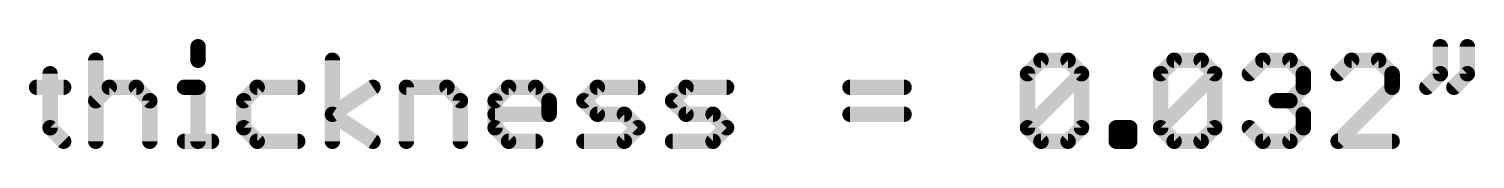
# Model space of a CAD drawing. Extents: x -30 to 77, y -18 to 22.
# Drawn here: x 35.16 to 54.22, y 3.81 to 5.26 of the extents above; entities that cross this region are included whole.
import ezdxf

# ---------------------------------------------------------------- set-up
doc = ezdxf.new("R2010")
doc.units = 0
doc.layers.add('51', color=53, linetype='CONTINUOUS')

msp = doc.modelspace()

# ---------------------------------------------------------------- linework, layer by layer
at = {"layer": '51', "const_width": 0.2032}
for points in [[(37.3861, 5.1573), (37.3861, 4.9793)], [(53.7577, 5.1573), (53.7577, 4.8014)], [(54.1136, 5.1573), (54.1136, 4.8014)], [(36.0388, 4.9793), (36.0388, 3.9116)], [(39.1572, 3.9116), (39.1572, 4.9793)], [(48.3175, 4.8014), (48.4954, 4.9793)], [(48.4954, 4.9793), (48.8513, 4.9793)], [(48.8513, 4.9793), (49.0293, 4.8014)], [(50.0715, 4.8014), (50.2495, 4.9793)], [(50.2495, 4.9793), (50.6054, 4.9793)], [(50.6054, 4.9793), (50.7834, 4.8014)], [(51.2409, 4.8014), (51.4189, 4.9793)], [(51.4189, 4.9793), (51.7748, 4.9793)], [(51.7748, 4.9793), (51.9527, 4.8014)], [(52.5883, 4.9793), (52.4103, 4.8014)], [(52.9442, 4.9793), (52.5883, 4.9793)], [(53.1221, 4.8014), (52.9442, 4.9793)], [(35.4371, 4.8014), (35.4371, 4.0896)], [(48.3175, 4.0896), (48.3175, 4.8014)], [(48.3175, 4.0896), (49.0293, 4.8014)], [(49.0293, 4.8014), (49.0293, 4.0896)], [(50.0715, 4.0896), (50.0715, 4.8014)], [(50.0715, 4.0896), (50.7834, 4.8014)], [(50.7834, 4.8014), (50.7834, 4.0896)], [(51.9527, 4.8014), (51.9527, 4.6234)], [(53.1221, 4.6234), (53.1221, 4.8014)], [(53.7577, 4.8014), (53.5797, 4.6234)], [(54.1136, 4.8014), (53.9356, 4.6234)], [(35.2592, 4.6234), (35.6151, 4.6234)], [(36.0388, 4.4455), (36.2167, 4.6234)], [(36.2167, 4.6234), (36.5726, 4.6234)], [(36.5726, 4.6234), (36.7506, 4.4455)], [(37.2082, 4.6234), (37.3861, 4.6234)], [(37.3861, 4.6234), (37.3861, 3.9116)], [(38.1657, 4.6234), (37.9878, 4.4455)], [(38.6996, 4.6234), (38.1657, 4.6234)], [(39.1572, 4.2675), (39.691, 4.6234)], [(40.1317, 3.9116), (40.1317, 4.6234)], [(40.1317, 4.6234), (40.6655, 4.6234)], [(40.6655, 4.6234), (40.8435, 4.4455)], [(41.3011, 4.4455), (41.479, 4.6234)], [(41.479, 4.6234), (41.8349, 4.6234)], [(41.8349, 4.6234), (42.0129, 4.4455)], [(42.4705, 4.4455), (42.6484, 4.6234)], [(42.6484, 4.6234), (43.1823, 4.6234)], [(43.6399, 4.4455), (43.8178, 4.6234)], [(43.8178, 4.6234), (44.3517, 4.6234)], [(45.9787, 4.6234), (46.6905, 4.6234)], [(51.9527, 4.6234), (51.7748, 4.4455)], [(52.4103, 3.9116), (53.1221, 4.6234)], [(36.7506, 4.4455), (36.7506, 3.9116)], [(37.9878, 4.4455), (37.9878, 4.0896)], [(40.8435, 4.4455), (40.8435, 3.9116)], [(41.3011, 4.0896), (41.3011, 4.4455)], [(42.0129, 4.4455), (42.0129, 4.2675)], [(42.6484, 4.2675), (42.4705, 4.4455)], [(43.8178, 4.2675), (43.6399, 4.4455)], [(51.7748, 4.4455), (51.5968, 4.4455)], [(51.7748, 4.4455), (51.9527, 4.2675)], [(39.691, 3.9116), (39.1572, 4.2675)], [(42.0129, 4.2675), (41.3011, 4.2675)], [(43.0043, 4.2675), (42.6484, 4.2675)], [(43.1823, 4.0896), (43.0043, 4.2675)], [(44.1737, 4.2675), (43.8178, 4.2675)], [(44.3517, 4.0896), (44.1737, 4.2675)], [(45.9787, 4.2675), (46.6905, 4.2675)], [(51.9527, 4.2675), (51.9527, 4.0896)], [(35.4371, 4.0896), (35.6151, 3.9116)], [(37.2082, 3.9116), (37.5641, 3.9116)], [(37.9878, 4.0896), (38.1657, 3.9116)], [(38.1657, 3.9116), (38.6996, 3.9116)], [(41.479, 3.9116), (41.3011, 4.0896)], [(41.8349, 3.9116), (41.479, 3.9116)], [(42.4705, 3.9116), (43.0043, 3.9116)], [(43.0043, 3.9116), (43.1823, 4.0896)], [(43.6399, 3.9116), (44.1737, 3.9116)], [(44.1737, 3.9116), (44.3517, 4.0896)], [(48.4954, 3.9116), (48.3175, 4.0896)], [(48.8513, 3.9116), (48.4954, 3.9116)], [(49.0293, 4.0896), (48.8513, 3.9116)], [(49.4868, 3.9116), (49.4868, 4.0896)], [(49.4868, 4.0896), (49.6648, 4.0896)], [(49.6648, 3.9116), (49.4868, 3.9116)], [(49.6648, 4.0896), (49.6648, 3.9116)], [(50.2495, 3.9116), (50.0715, 4.0896)], [(50.6054, 3.9116), (50.2495, 3.9116)], [(50.7834, 4.0896), (50.6054, 3.9116)], [(51.4189, 3.9116), (51.2409, 4.0896)], [(51.7748, 3.9116), (51.4189, 3.9116)], [(51.9527, 4.0896), (51.7748, 3.9116)], [(53.1221, 3.9116), (52.4103, 3.9116)]]:
    msp.add_lwpolyline(points, dxfattribs=at)
at = {"layer": '51', "const_width": 0.1016}
for points in [[(37.4369, 5.1573, 1), (37.3353, 5.1573)], [(53.8085, 5.1573, 1), (53.7069, 5.1573)], [(54.1644, 5.1573, 1), (54.0628, 5.1573)], [(36.0896, 4.9793, 1), (35.988, 4.9793)], [(37.3353, 4.9793, 1), (37.4369, 4.9793)], [(39.208, 4.9793, 1), (39.1064, 4.9793)], [(48.4954, 5.0301, 1), (48.4954, 4.9285)], [(48.5313, 4.9434, 1), (48.4595, 5.0152)], [(48.8872, 5.0152, 1), (48.8154, 4.9434)], [(48.8513, 4.9285, 1), (48.8513, 5.0301)], [(50.2495, 5.0301, 1), (50.2495, 4.9285)], [(50.2854, 4.9434, 1), (50.2136, 5.0152)], [(50.6413, 5.0152, 1), (50.5695, 4.9434)], [(50.6054, 4.9285, 1), (50.6054, 5.0301)], [(51.4189, 5.0301, 1), (51.4189, 4.9285)], [(51.4548, 4.9434, 1), (51.383, 5.0152)], [(51.8107, 5.0152, 1), (51.7389, 4.9434)], [(51.7748, 4.9285, 1), (51.7748, 5.0301)], [(52.5883, 5.0301, 1), (52.5883, 4.9285)], [(52.6242, 4.9434, 1), (52.5524, 5.0152)], [(52.9801, 5.0152, 1), (52.9083, 4.9434)], [(52.9442, 4.9285, 1), (52.9442, 5.0301)], [(35.4879, 4.8014, 1), (35.3863, 4.8014)], [(48.3683, 4.8014, 1), (48.2666, 4.8014)], [(48.2815, 4.8373, 1), (48.3534, 4.7654)], [(49.0801, 4.8014, 1), (48.9785, 4.8014)], [(49.0652, 4.7654, 1), (48.9933, 4.8373)], [(48.9933, 4.7654, 1), (49.0652, 4.8373)], [(50.1223, 4.8014, 1), (50.0207, 4.8014)], [(50.0356, 4.8373, 1), (50.1075, 4.7654)], [(50.8342, 4.8014, 1), (50.7326, 4.8014)], [(50.8193, 4.7654, 1), (50.7474, 4.8373)], [(50.7474, 4.7654, 1), (50.8193, 4.8373)], [(51.205, 4.8373, 1), (51.2769, 4.7654)], [(52.0035, 4.8014, 1), (51.9019, 4.8014)], [(51.9168, 4.7654, 1), (51.9887, 4.8373)], [(52.3744, 4.8373, 1), (52.4463, 4.7654)], [(53.1729, 4.8014, 1), (53.0713, 4.8014)], [(53.0862, 4.7654, 1), (53.1581, 4.8373)], [(53.7069, 4.8014, 1), (53.8085, 4.8014)], [(53.7936, 4.7654, 1), (53.7218, 4.8373)], [(54.0628, 4.8014, 1), (54.1644, 4.8014)], [(54.1495, 4.7654, 1), (54.0777, 4.8373)], [(35.2592, 4.6742, 1), (35.2592, 4.5726)], [(35.6151, 4.5726, 1), (35.6151, 4.6742)], [(36.2167, 4.6742, 1), (36.2167, 4.5726)], [(36.2527, 4.5875, 1), (36.1808, 4.6593)], [(36.6086, 4.6593, 1), (36.5367, 4.5875)], [(36.5726, 4.5726, 1), (36.5726, 4.6742)], [(37.2082, 4.6742, 1), (37.2082, 4.5726)], [(37.4369, 4.6234, 1), (37.3353, 4.6234)], [(37.3861, 4.5726, 1), (37.3861, 4.6742)], [(38.1657, 4.6742, 1), (38.1657, 4.5726)], [(38.2016, 4.5875, 1), (38.1298, 4.6593)], [(38.6996, 4.5726, 1), (38.6996, 4.6742)], [(39.7192, 4.5811, 1), (39.6629, 4.6657)], [(40.1825, 4.6234, 1), (40.0809, 4.6234)], [(40.1317, 4.6742, 1), (40.1317, 4.5726)], [(40.7014, 4.6593, 1), (40.6296, 4.5875)], [(40.6655, 4.5726, 1), (40.6655, 4.6742)], [(41.479, 4.6742, 1), (41.479, 4.5726)], [(41.5149, 4.5875, 1), (41.4431, 4.6593)], [(41.8708, 4.6593, 1), (41.799, 4.5875)], [(41.8349, 4.5726, 1), (41.8349, 4.6742)], [(42.6484, 4.6742, 1), (42.6484, 4.5726)], [(42.6843, 4.5875, 1), (42.6125, 4.6593)], [(43.1823, 4.5726, 1), (43.1823, 4.6742)], [(43.8178, 4.6742, 1), (43.8178, 4.5726)], [(43.8537, 4.5875, 1), (43.7819, 4.6593)], [(44.3517, 4.5726, 1), (44.3517, 4.6742)], [(45.9787, 4.6742, 1), (45.9787, 4.5726)], [(46.6905, 4.5726, 1), (46.6905, 4.6742)], [(51.9019, 4.6234, 1), (52.0035, 4.6234)], [(51.9887, 4.5875, 1), (51.9168, 4.6593)], [(53.0713, 4.6234, 1), (53.1729, 4.6234)], [(53.1581, 4.5875, 1), (53.0862, 4.6593)], [(53.5438, 4.6593, 1), (53.6157, 4.5875)], [(53.8997, 4.6593, 1), (53.9716, 4.5875)], [(36.0029, 4.4814, 1), (36.0747, 4.4095)], [(36.8014, 4.4455, 1), (36.6998, 4.4455)], [(36.7147, 4.4095, 1), (36.7865, 4.4814)], [(38.0386, 4.4455, 1), (37.937, 4.4455)], [(37.9519, 4.4814, 1), (38.0237, 4.4095)], [(40.8943, 4.4455, 1), (40.7927, 4.4455)], [(40.8076, 4.4095, 1), (40.8794, 4.4814)], [(41.2651, 4.4814, 1), (41.337, 4.4095)], [(41.3519, 4.4455, 1), (41.2503, 4.4455)], [(42.0637, 4.4455, 1), (41.9621, 4.4455)], [(41.977, 4.4095, 1), (42.0488, 4.4814)], [(42.5064, 4.4814, 1), (42.4345, 4.4095)], [(42.4345, 4.4814, 1), (42.5064, 4.4095)], [(43.6758, 4.4814, 1), (43.6039, 4.4095)], [(43.6039, 4.4814, 1), (43.6758, 4.4095)], [(51.5968, 4.4963, 1), (51.5968, 4.3947)], [(51.8107, 4.4814, 1), (51.7389, 4.4095)], [(51.7389, 4.4814, 1), (51.8107, 4.4095)], [(51.7748, 4.3947, 1), (51.7748, 4.4963)], [(39.1854, 4.3098, 1), (39.129, 4.2252)], [(39.129, 4.3098, 1), (39.1854, 4.2252)], [(41.3011, 4.3183, 1), (41.3011, 4.2167)], [(41.9621, 4.2675, 1), (42.0637, 4.2675)], [(42.0129, 4.2167, 1), (42.0129, 4.3183)], [(42.6484, 4.3183, 1), (42.6484, 4.2167)], [(42.6125, 4.2316, 1), (42.6843, 4.3034)], [(43.0402, 4.3034, 1), (42.9684, 4.2316)], [(43.0043, 4.2167, 1), (43.0043, 4.3183)], [(43.8178, 4.3183, 1), (43.8178, 4.2167)], [(43.7819, 4.2316, 1), (43.8537, 4.3034)], [(44.2096, 4.3034, 1), (44.1378, 4.2316)], [(44.1737, 4.2167, 1), (44.1737, 4.3183)], [(45.9787, 4.3183, 1), (45.9787, 4.2167)], [(46.6905, 4.2167, 1), (46.6905, 4.3183)], [(52.0035, 4.2675, 1), (51.9019, 4.2675)], [(51.9168, 4.2316, 1), (51.9887, 4.3034)], [(35.4731, 4.1255, 1), (35.4012, 4.0536)], [(35.3863, 4.0896, 1), (35.4879, 4.0896)], [(37.2082, 3.9624, 1), (37.2082, 3.8608)], [(37.5641, 3.8608, 1), (37.5641, 3.9624)], [(38.0237, 4.1255, 1), (37.9519, 4.0536)], [(37.937, 4.0896, 1), (38.0386, 4.0896)], [(38.1657, 3.9624, 1), (38.1657, 3.8608)], [(38.6996, 3.8608, 1), (38.6996, 3.9624)], [(39.6629, 3.8693, 1), (39.7192, 3.9539)], [(41.337, 4.1255, 1), (41.2651, 4.0536)], [(41.2503, 4.0896, 1), (41.3519, 4.0896)], [(41.479, 3.9624, 1), (41.479, 3.8608)], [(41.8349, 3.8608, 1), (41.8349, 3.9624)], [(42.4705, 3.9624, 1), (42.4705, 3.8608)], [(43.0043, 3.8608, 1), (43.0043, 3.9624)], [(43.2182, 4.0536, 1), (43.1464, 4.1255)], [(43.1464, 4.0536, 1), (43.2182, 4.1255)], [(43.6399, 3.9624, 1), (43.6399, 3.8608)], [(44.1737, 3.8608, 1), (44.1737, 3.9624)], [(44.3876, 4.0536, 1), (44.3157, 4.1255)], [(44.3157, 4.0536, 1), (44.3876, 4.1255)], [(48.3534, 4.1255, 1), (48.2815, 4.0536)], [(48.2815, 4.1255, 1), (48.3534, 4.0536)], [(48.2666, 4.0896, 1), (48.3683, 4.0896)], [(48.4954, 3.9624, 1), (48.4954, 3.8608)], [(48.8513, 3.8608, 1), (48.8513, 3.9624)], [(48.9785, 4.0896, 1), (49.0801, 4.0896)], [(49.0652, 4.0536, 1), (48.9933, 4.1255)], [(49.5376, 4.0896, 1), (49.436, 4.0896)], [(49.4868, 4.1403, 1), (49.4868, 4.0388)], [(49.4868, 3.9624, 1), (49.4868, 3.8608)], [(49.7156, 4.0896, 1), (49.614, 4.0896)], [(49.6648, 4.0388, 1), (49.6648, 4.1403)], [(49.6648, 3.8608, 1), (49.6648, 3.9624)], [(50.1075, 4.1255, 1), (50.0356, 4.0536)], [(50.0356, 4.1255, 1), (50.1075, 4.0536)], [(50.0207, 4.0896, 1), (50.1223, 4.0896)], [(50.2495, 3.9624, 1), (50.2495, 3.8608)], [(50.6054, 3.8608, 1), (50.6054, 3.9624)], [(50.7326, 4.0896, 1), (50.8342, 4.0896)], [(50.8193, 4.0536, 1), (50.7474, 4.1255)], [(51.2769, 4.1255, 1), (51.205, 4.0536)], [(51.4189, 3.9624, 1), (51.4189, 3.8608)], [(51.7748, 3.8608, 1), (51.7748, 3.9624)], [(51.9019, 4.0896, 1), (52.0035, 4.0896)], [(51.9887, 4.0536, 1), (51.9168, 4.1255)], [(52.4103, 3.9624, 1), (52.4103, 3.8608)], [(53.1221, 3.8608, 1), (53.1221, 3.9624)], [(35.5792, 3.8757, 1), (35.651, 3.9475)], [(35.988, 3.9116, 1), (36.0896, 3.9116)], [(36.6998, 3.9116, 1), (36.8014, 3.9116)], [(37.3353, 3.9116, 1), (37.4369, 3.9116)], [(38.1298, 3.8757, 1), (38.2016, 3.9475)], [(39.1064, 3.9116, 1), (39.208, 3.9116)], [(40.0809, 3.9116, 1), (40.1825, 3.9116)], [(40.7927, 3.9116, 1), (40.8943, 3.9116)], [(41.4431, 3.8757, 1), (41.5149, 3.9475)], [(42.9684, 3.9475, 1), (43.0402, 3.8757)], [(44.1378, 3.9475, 1), (44.2096, 3.8757)], [(48.4595, 3.8757, 1), (48.5313, 3.9475)], [(48.8154, 3.9475, 1), (48.8872, 3.8757)], [(49.436, 3.9116, 1), (49.5376, 3.9116)], [(49.614, 3.9116, 1), (49.7156, 3.9116)], [(50.2136, 3.8757, 1), (50.2854, 3.9475)], [(50.5695, 3.9475, 1), (50.6413, 3.8757)], [(51.383, 3.8757, 1), (51.4548, 3.9475)], [(51.7389, 3.9475, 1), (51.8107, 3.8757)], [(52.3744, 3.9475, 1), (52.4463, 3.8757)]]:
    msp.add_lwpolyline(points, format="xyb", dxfattribs=at)

doc.saveas('drawing.dxf')
